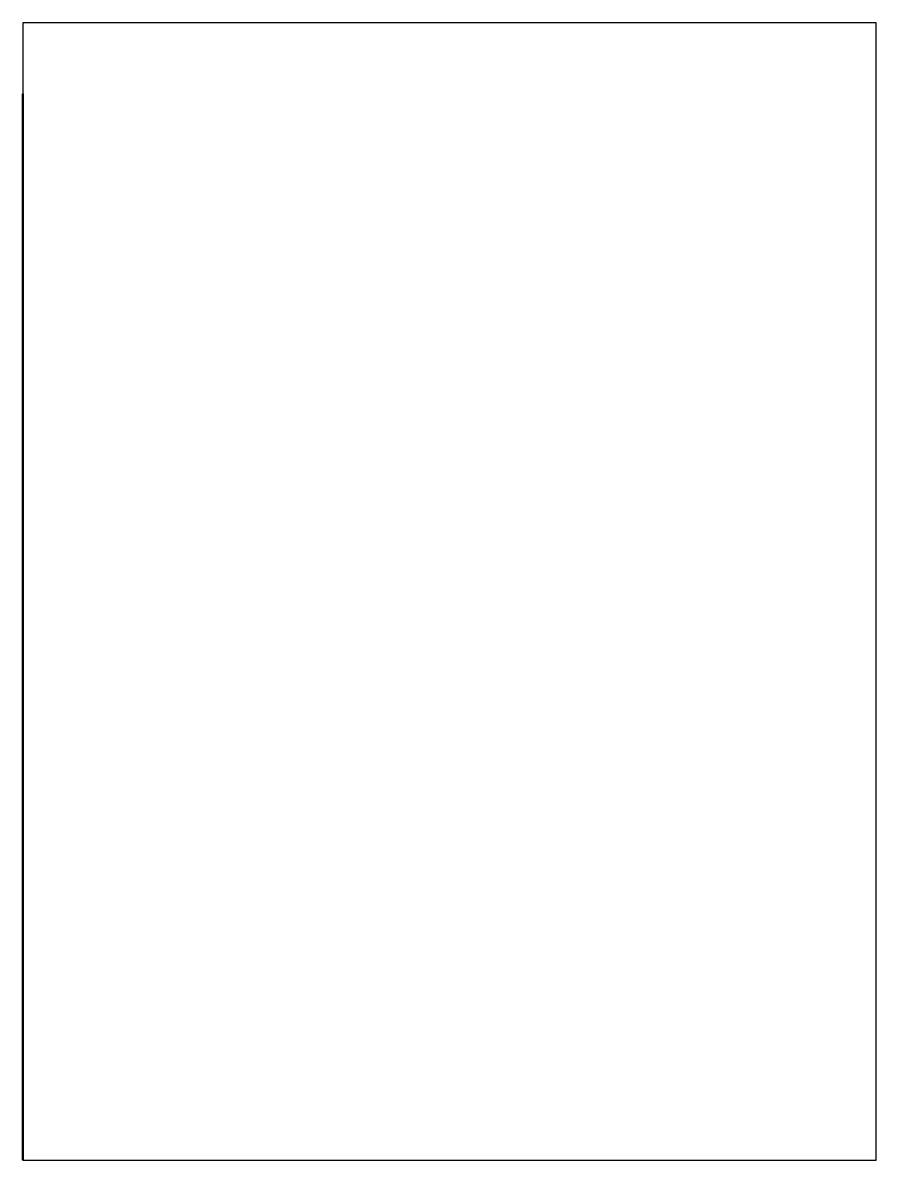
# Model space of a CAD drawing. Header units: millimetres. Extents: x 31.5 to 49.5, y 27.1 to 51.1.
import ezdxf

# ---------------------------------------------------------------- set-up
doc = ezdxf.new("R2010")
doc.units = ezdxf.units.MM
doc.header["$LTSCALE"] = 0.25
doc.layers.add('Visible (ISO)', color=7, linetype='Continuous', lineweight=50)

msp = doc.modelspace()

# ---------------------------------------------------------------- linework, layer by layer
msp.add_lwpolyline([(31.53, 27.058), (49.53, 27.058), (49.53, 51.058), (31.53, 51.058)], close=True)
at = {"layer": 'Visible (ISO)'}
msp.add_line((31.53, 27.058), (31.53, 49.558), dxfattribs=at)

doc.saveas('drawing.dxf')
